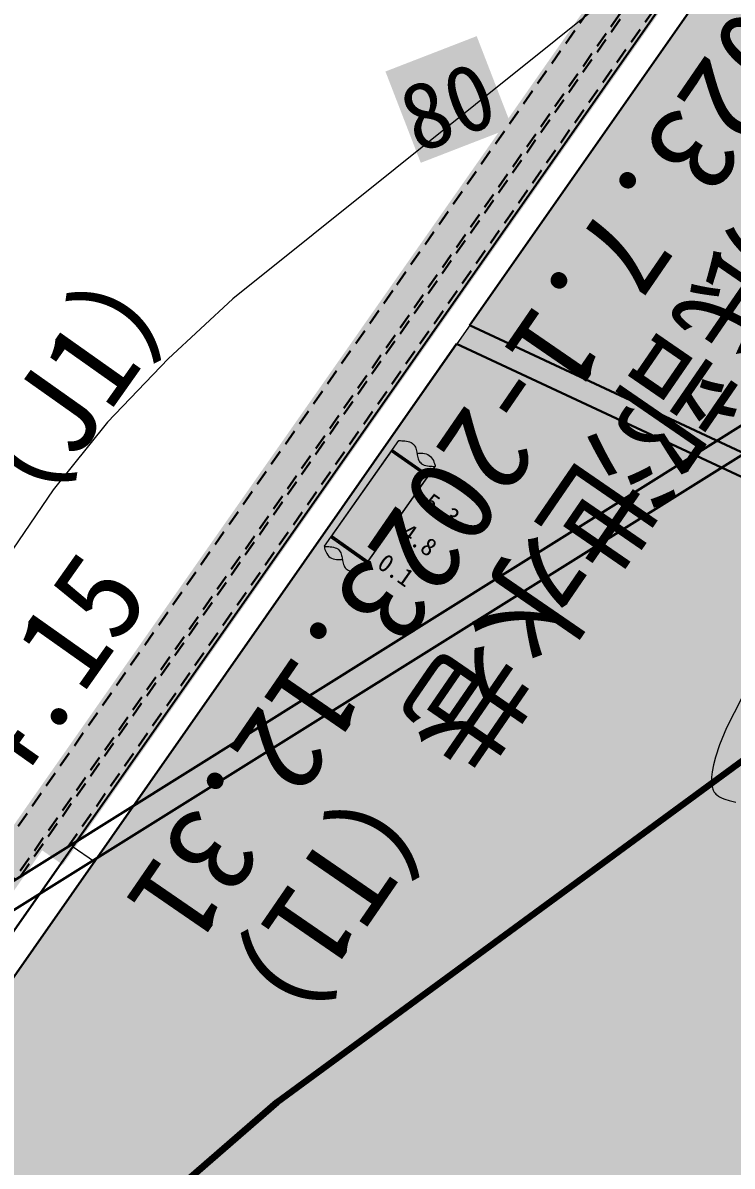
# Model space of a CAD drawing. Header units: inches. Extents: x 36473197 to 36486087, y 3899343 to 3911260.
# Drawn here: x 36479580 to 36479739, y 3904354.8 to 3904610.9 of the extents above; entities that cross this region are included whole.
import ezdxf

# ---------------------------------------------------------------- set-up
doc = ezdxf.new("R2010")
doc.units = ezdxf.units.IN
doc.header["$MEASUREMENT"] = 0
doc.linetypes.add('ACAD_ISO02W100', pattern=[15, 12, -3])
doc.linetypes.add('虚线', pattern=[0.0045, 0.00175, -0.001, 0.00175])
doc.layers.add('0，2022年4季度接续', color=40, linetype='ACAD_ISO02W100')
for name, color, linetype, lineweight in [('2022年生产接续', 7, 'Continuous', 0), ('4煤底板等值线', 7, 'Continuous', 0), ('4煤底板等值线注记', 7, 'Continuous', 0), ('向北背斜轴', 7, 'Continuous', 0), ('四盘区泄水巷设计', 7, 'Continuous', 0), ('小柱状', 7, 'Continuous', 0), ('巷道', 7, 'Continuous', 0), ('巷道注记', 7, 'Continuous', 0), ('西区开拓设计', 7, 'Continuous', 0), ('采掘图', 7, 'Continuous', 0), ('采空区', 7, 'Continuous', 0)]:
    doc.layers.add(name, color=color, linetype=linetype, lineweight=lineweight)
doc.styles.add('宋体', font='SIMSUN.TTC')
doc.styles.add('黑体', font='simhei.ttf')

msp = doc.modelspace()

# ---------------------------------------------------------------- hatches: boundary and pattern name
at = {"layer": '4煤底板等值线注记', "true_color": 0xffffff}
msp.add_hatch(color=7, dxfattribs=at).paths.add_polyline_path([(36479669.19, 3904579.56), (36479661.27, 3904600.02), (36479681.73, 3904607.94), (36479689.65, 3904587.48)], flags=17)
at = {"layer": '小柱状'}
msp.add_hatch(color=7, dxfattribs=at).paths.add_polyline_path([(36479649.26, 3904496.05), (36479657.43, 3904490.29), (36479670.8, 3904509.25), (36479662.63, 3904515.01)], flags=17)
at = {"layer": '小柱状', "lineweight": 0}
h = msp.add_hatch(dxfattribs=at)
h.set_pattern_fill('细粒砂岩_1', color=256, scale=100, angle=-35, style=0, pattern_type=2)
h.set_pattern_definition([(145, (36479662.84215, 3904509.15306), (-0.344146, -0.49149), [0.007222, -0.592778]), (145, (36479662.8463, 3904509.15136), (-0.344146, -0.49149), [0.016, -0.584]), (145, (36479662.84894, 3904509.15074), (-0.344146, -0.49149), [0.021, -0.579]), (145, (36479662.85136, 3904509.15027), (-0.344146, -0.49149), [0.02552, -0.57448]), (145, (36479662.853, 3904509.15034), (-0.344146, -0.49149), [0.02812, -0.57188]), (145, (36479662.85464, 3904509.1504), (-0.344146, -0.49149), [0.03072, -0.56928]), (145, (36479662.8563, 3904509.1505), (-0.344146, -0.49149), [0.03332, -0.56668]), (145, (36479662.8578, 3904509.1506), (-0.344146, -0.49149), [0.035708, -0.564292]), (145, (36479662.85903, 3904509.151), (-0.344146, -0.49149), [0.037246, -0.562754]), (145, (36479662.86024, 3904509.1514), (-0.344146, -0.49149), [0.038785, -0.561215]), (145, (36479662.86144, 3904509.15176), (-0.344146, -0.49149), [0.040323, -0.559677]), (145, (36479662.86264, 3904509.15213), (-0.344146, -0.49149), [0.04186, -0.55814]), (145, (36479662.86385, 3904509.1525), (-0.344146, -0.49149), [9e-17, -0.6]), (145, (36479662.86385, 3904509.1525), (-0.344146, -0.49149), [0.0434, -0.5566]), (145, (36479662.86475, 3904509.1531), (-0.344146, -0.49149), [0.0442, -0.5558]), (145, (36479662.86565, 3904509.1537), (-0.344146, -0.49149), [0.045, -0.555]), (145, (36479662.86655, 3904509.1543), (-0.344146, -0.49149), [0.0458, -0.5542]), (145, (36479662.86745, 3904509.15487), (-0.344146, -0.49149), [0.0466, -0.5534]), (145, (36479662.86835, 3904509.15546), (-0.344146, -0.49149), [0.0474, -0.5526]), (145, (36479662.86925, 3904509.15605), (-0.344146, -0.49149), [4e-17, -0.6]), (145, (36479662.86925, 3904509.15605), (-0.344146, -0.49149), [0.0482, -0.5518]), (145, (36479662.86994, 3904509.1568), (-0.344146, -0.49149), [0.048477, -0.551523]), (145, (36479662.8706, 3904509.1575), (-0.344146, -0.49149), [0.048754, -0.551246]), (145, (36479662.8713, 3904509.15827), (-0.344146, -0.49149), [0.04903, -0.55097]), (145, (36479662.872, 3904509.159), (-0.344146, -0.49149), [0.049308, -0.550692]), (145, (36479662.8727, 3904509.15975), (-0.344146, -0.49149), [0.049585, -0.550415]), (145, (36479662.8734, 3904509.1605), (-0.344146, -0.49149), [0.04986, -0.55014]), (145, (36479662.87395, 3904509.1613), (-0.344146, -0.49149), [0.04986, -0.55014]), (145, (36479662.8744, 3904509.1622), (-0.344146, -0.49149), [0.049585, -0.550415]), (145, (36479662.8749, 3904509.1631), (-0.344146, -0.49149), [0.049308, -0.550692]), (145, (36479662.87533, 3904509.164), (-0.344146, -0.49149), [0.04903, -0.55097]), (145, (36479662.8758, 3904509.1649), (-0.344146, -0.49149), [0.048754, -0.551246]), (145, (36479662.87625, 3904509.1658), (-0.344146, -0.49149), [0.048477, -0.551523]), (145, (36479662.8767, 3904509.1667), (-0.344146, -0.49149), [0.0482, -0.5518]), (145, (36479662.8372, 3904509.19434), (-0.344146, -0.49149), [4e-17, -0.6]), (145, (36479662.87696, 3904509.16775), (-0.344146, -0.49149), [0.0474, -0.5526]), (145, (36479662.8772, 3904509.1688), (-0.344146, -0.49149), [0.0466, -0.5534]), (145, (36479662.87745, 3904509.16984), (-0.344146, -0.49149), [0.0458, -0.5542]), (145, (36479662.8777, 3904509.1709), (-0.344146, -0.49149), [0.045, -0.555]), (145, (36479662.87794, 3904509.17194), (-0.344146, -0.49149), [0.0442, -0.5558]), (145, (36479662.8782, 3904509.173), (-0.344146, -0.49149), [0.0434, -0.5566]), (145, (36479662.84263, 3904509.1979), (-0.344146, -0.49149), [0, -0.6]), (145, (36479662.8781, 3904509.17425), (-0.344146, -0.49149), [0.04186, -0.55814]), (145, (36479662.8781, 3904509.1755), (-0.344146, -0.49149), [0.040323, -0.559677]), (145, (36479662.878, 3904509.1768), (-0.344146, -0.49149), [0.038785, -0.561215]), (145, (36479662.87796, 3904509.17803), (-0.344146, -0.49149), [0.037246, -0.562754]), (145, (36479662.8779, 3904509.1793), (-0.344146, -0.49149), [0.035708, -0.564292]), (145, (36479662.8775, 3904509.1808), (-0.344146, -0.49149), [0.03332, -0.56668]), (145, (36479662.877, 3904509.18236), (-0.344146, -0.49149), [0.03072, -0.56928]), (145, (36479662.8765, 3904509.1839), (-0.344146, -0.49149), [0.02812, -0.57188]), (145, (36479662.876, 3904509.1855), (-0.344146, -0.49149), [0.02552, -0.57448]), (145, (36479662.87475, 3904509.1876), (-0.344146, -0.49149), [0.021, -0.579]), (145, (36479662.8733, 3904509.18986), (-0.344146, -0.49149), [0.016, -0.584]), (145, (36479662.8713, 3904509.1922), (-0.344146, -0.49149), [0.01011, -0.58989]), (145, (36479662.7812, 3904509.1929), (-0.344146, -0.49149), [0.007222, -0.592778]), (145, (36479662.78536, 3904509.19123), (-0.344146, -0.49149), [0.016, -0.584]), (145, (36479662.788, 3904509.1906), (-0.344146, -0.49149), [0.021, -0.579]), (145, (36479662.7904, 3904509.19014), (-0.344146, -0.49149), [0.02552, -0.57448]), (145, (36479662.79205, 3904509.1902), (-0.344146, -0.49149), [0.02812, -0.57188]), (145, (36479662.7937, 3904509.1903), (-0.344146, -0.49149), [0.03072, -0.56928]), (145, (36479662.7953, 3904509.19036), (-0.344146, -0.49149), [0.03332, -0.56668]), (145, (36479662.7969, 3904509.1905), (-0.344146, -0.49149), [0.035708, -0.564292]), (145, (36479662.7981, 3904509.1909), (-0.344146, -0.49149), [0.037246, -0.562754]), (145, (36479662.7993, 3904509.19125), (-0.344146, -0.49149), [0.038785, -0.561215]), (145, (36479662.8005, 3904509.1916), (-0.344146, -0.49149), [0.040323, -0.559677]), (145, (36479662.8017, 3904509.192), (-0.344146, -0.49149), [0.04186, -0.55814]), (145, (36479662.8029, 3904509.1924), (-0.344146, -0.49149), [2e-17, -0.6]), (145, (36479662.8029, 3904509.1924), (-0.344146, -0.49149), [0.0434, -0.5566]), (145, (36479662.8038, 3904509.193), (-0.344146, -0.49149), [0.0442, -0.5558]), (145, (36479662.8047, 3904509.19356), (-0.344146, -0.49149), [0.045, -0.555]), (145, (36479662.8056, 3904509.19415), (-0.344146, -0.49149), [0.0458, -0.5542]), (145, (36479662.8065, 3904509.19474), (-0.344146, -0.49149), [0.0466, -0.5534]), (145, (36479662.8074, 3904509.19533), (-0.344146, -0.49149), [0.0474, -0.5526]), (145, (36479662.8083, 3904509.1959), (-0.344146, -0.49149), [2e-17, -0.6]), (145, (36479662.8083, 3904509.1959), (-0.344146, -0.49149), [0.0482, -0.5518]), (145, (36479662.809, 3904509.19666), (-0.344146, -0.49149), [0.048477, -0.551523]), (145, (36479662.8097, 3904509.1974), (-0.344146, -0.49149), [0.048754, -0.551246]), (145, (36479662.81036, 3904509.19814), (-0.344146, -0.49149), [0.04903, -0.55097]), (145, (36479662.81105, 3904509.1989), (-0.344146, -0.49149), [0.049308, -0.550692]), (145, (36479662.81174, 3904509.1996), (-0.344146, -0.49149), [0.049585, -0.550415]), (145, (36479662.8124, 3904509.20036), (-0.344146, -0.49149), [0.04986, -0.55014]), (145, (36479662.813, 3904509.2012), (-0.344146, -0.49149), [0.04986, -0.55014]), (145, (36479662.81346, 3904509.2021), (-0.344146, -0.49149), [0.049585, -0.550415]), (145, (36479662.8139, 3904509.203), (-0.344146, -0.49149), [0.049308, -0.550692]), (145, (36479662.8144, 3904509.2039), (-0.344146, -0.49149), [0.04903, -0.55097]), (145, (36479662.81484, 3904509.2048), (-0.344146, -0.49149), [0.048754, -0.551246]), (145, (36479662.8153, 3904509.2057), (-0.344146, -0.49149), [0.048477, -0.551523]), (145, (36479662.81576, 3904509.2066), (-0.344146, -0.49149), [0.0482, -0.5518]), (145, (36479662.7763, 3904509.2342), (-0.344146, -0.49149), [0, -0.6]), (145, (36479662.816, 3904509.2076), (-0.344146, -0.49149), [0.0474, -0.5526]), (145, (36479662.81625, 3904509.20867), (-0.344146, -0.49149), [0.0466, -0.5534]), (145, (36479662.8165, 3904509.2097), (-0.344146, -0.49149), [0.0458, -0.5542]), (145, (36479662.81674, 3904509.21076), (-0.344146, -0.49149), [0.045, -0.555]), (145, (36479662.817, 3904509.2118), (-0.344146, -0.49149), [0.0442, -0.5558]), (145, (36479662.81723, 3904509.21286), (-0.344146, -0.49149), [0.0434, -0.5566]), (145, (36479662.7817, 3904509.23776), (-0.344146, -0.49149), [4e-17, -0.6]), (145, (36479662.8172, 3904509.2141), (-0.344146, -0.49149), [0.04186, -0.55814]), (145, (36479662.8171, 3904509.2154), (-0.344146, -0.49149), [0.040323, -0.559677]), (145, (36479662.81706, 3904509.21664), (-0.344146, -0.49149), [0.038785, -0.561215]), (145, (36479662.817, 3904509.2179), (-0.344146, -0.49149), [0.037246, -0.562754]), (145, (36479662.81695, 3904509.21916), (-0.344146, -0.49149), [0.035708, -0.564292]), (145, (36479662.81655, 3904509.22067), (-0.344146, -0.49149), [0.03332, -0.56668]), (145, (36479662.81605, 3904509.22223), (-0.344146, -0.49149), [0.03072, -0.56928]), (145, (36479662.81556, 3904509.2238), (-0.344146, -0.49149), [0.02812, -0.57188]), (145, (36479662.8151, 3904509.22536), (-0.344146, -0.49149), [0.02552, -0.57448]), (145, (36479662.8138, 3904509.2275), (-0.344146, -0.49149), [0.021, -0.579]), (145, (36479662.8123, 3904509.22973), (-0.344146, -0.49149), [0.016, -0.584]), (145, (36479662.81037, 3904509.2321), (-0.344146, -0.49149), [0.01011, -0.58989]), (145, (36479662.71936, 3904509.23904), (-0.344146, -0.49149), [0.007222, -0.592778]), (145, (36479662.7235, 3904509.23734), (-0.344146, -0.49149), [0.016, -0.584]), (145, (36479662.72615, 3904509.2367), (-0.344146, -0.49149), [0.021, -0.579]), (145, (36479662.7286, 3904509.23625), (-0.344146, -0.49149), [0.02552, -0.57448]), (145, (36479662.7302, 3904509.2363), (-0.344146, -0.49149), [0.02812, -0.57188]), (145, (36479662.73185, 3904509.2364), (-0.344146, -0.49149), [0.03072, -0.56928]), (145, (36479662.7335, 3904509.23647), (-0.344146, -0.49149), [0.03332, -0.56668]), (145, (36479662.73504, 3904509.2366), (-0.344146, -0.49149), [0.035708, -0.564292]), (145, (36479662.73624, 3904509.237), (-0.344146, -0.49149), [0.037246, -0.562754]), (145, (36479662.73744, 3904509.23736), (-0.344146, -0.49149), [0.038785, -0.561215]), (145, (36479662.73865, 3904509.23773), (-0.344146, -0.49149), [0.040323, -0.559677]), (145, (36479662.73985, 3904509.2381), (-0.344146, -0.49149), [0.04186, -0.55814]), (145, (36479662.74106, 3904509.2385), (-0.344146, -0.49149), [0, -0.6]), (145, (36479662.74106, 3904509.2385), (-0.344146, -0.49149), [0.0434, -0.5566]), (145, (36479662.74196, 3904509.2391), (-0.344146, -0.49149), [0.0442, -0.5558]), (145, (36479662.74286, 3904509.23967), (-0.344146, -0.49149), [0.045, -0.555]), (145, (36479662.74376, 3904509.24026), (-0.344146, -0.49149), [0.0458, -0.5542]), (145, (36479662.74466, 3904509.24085), (-0.344146, -0.49149), [0.0466, -0.5534]), (145, (36479662.74556, 3904509.24144), (-0.344146, -0.49149), [0.0474, -0.5526]), (145, (36479662.74646, 3904509.242), (-0.344146, -0.49149), [3e-17, -0.6]), (145, (36479662.74646, 3904509.242), (-0.344146, -0.49149), [0.0482, -0.5518]), (145, (36479662.74715, 3904509.24277), (-0.344146, -0.49149), [0.048477, -0.551523]), (145, (36479662.74784, 3904509.2435), (-0.344146, -0.49149), [0.048754, -0.551246]), (145, (36479662.7485, 3904509.24425), (-0.344146, -0.49149), [0.04903, -0.55097]), (145, (36479662.7492, 3904509.245), (-0.344146, -0.49149), [0.049308, -0.550692]), (145, (36479662.7499, 3904509.2457), (-0.344146, -0.49149), [0.049585, -0.550415]), (145, (36479662.7506, 3904509.24647), (-0.344146, -0.49149), [0.04986, -0.55014]), (145, (36479662.75116, 3904509.2473), (-0.344146, -0.49149), [0.04986, -0.55014]), (145, (36479662.7516, 3904509.2482), (-0.344146, -0.49149), [0.049585, -0.550415]), (145, (36479662.7521, 3904509.2491), (-0.344146, -0.49149), [0.049308, -0.550692]), (145, (36479662.75254, 3904509.25), (-0.344146, -0.49149), [0.04903, -0.55097]), (145, (36479662.753, 3904509.2509), (-0.344146, -0.49149), [0.048754, -0.551246]), (145, (36479662.75346, 3904509.2518), (-0.344146, -0.49149), [0.048477, -0.551523]), (145, (36479662.7539, 3904509.2527), (-0.344146, -0.49149), [0.0482, -0.5518]), (145, (36479662.71444, 3904509.2803), (-0.344146, -0.49149), [3e-17, -0.6]), (145, (36479662.75417, 3904509.2537), (-0.344146, -0.49149), [0.0474, -0.5526]), (145, (36479662.7544, 3904509.2548), (-0.344146, -0.49149), [0.0466, -0.5534]), (145, (36479662.75466, 3904509.2558), (-0.344146, -0.49149), [0.0458, -0.5542]), (145, (36479662.7549, 3904509.2569), (-0.344146, -0.49149), [0.045, -0.555]), (145, (36479662.75515, 3904509.2579), (-0.344146, -0.49149), [0.0442, -0.5558]), (145, (36479662.7554, 3904509.25897), (-0.344146, -0.49149), [0.0434, -0.5566]), (145, (36479662.71984, 3904509.28386), (-0.344146, -0.49149), [3e-17, -0.6]), (145, (36479662.75534, 3904509.2602), (-0.344146, -0.49149), [0.04186, -0.55814]), (145, (36479662.7553, 3904509.2615), (-0.344146, -0.49149), [0.040323, -0.559677]), (145, (36479662.7552, 3904509.26275), (-0.344146, -0.49149), [0.038785, -0.561215]), (145, (36479662.75517, 3904509.264), (-0.344146, -0.49149), [0.037246, -0.562754]), (145, (36479662.7551, 3904509.2653), (-0.344146, -0.49149), [0.035708, -0.564292]), (145, (36479662.7547, 3904509.2668), (-0.344146, -0.49149), [0.03332, -0.56668]), (145, (36479662.7542, 3904509.26834), (-0.344146, -0.49149), [0.03072, -0.56928]), (145, (36479662.7537, 3904509.2699), (-0.344146, -0.49149), [0.02812, -0.57188]), (145, (36479662.75323, 3904509.27147), (-0.344146, -0.49149), [0.02552, -0.57448]), (145, (36479662.75196, 3904509.2736), (-0.344146, -0.49149), [0.021, -0.579]), (145, (36479662.7505, 3904509.27584), (-0.344146, -0.49149), [0.016, -0.584]), (145, (36479662.7485, 3904509.2782), (-0.344146, -0.49149), [0.01011, -0.58989]), (145, (36479662.4243, 3904509.0794), (-0.344146, -0.49149), [0.007222, -0.592778]), (145, (36479662.4285, 3904509.0777), (-0.344146, -0.49149), [0.016, -0.584]), (145, (36479662.4311, 3904509.0771), (-0.344146, -0.49149), [0.021, -0.579]), (145, (36479662.43354, 3904509.0766), (-0.344146, -0.49149), [0.02552, -0.57448]), (145, (36479662.4352, 3904509.07667), (-0.344146, -0.49149), [0.02812, -0.57188]), (145, (36479662.4368, 3904509.07674), (-0.344146, -0.49149), [0.03072, -0.56928]), (145, (36479662.43846, 3904509.0768), (-0.344146, -0.49149), [0.03332, -0.56668]), (145, (36479662.44, 3904509.07695), (-0.344146, -0.49149), [0.035708, -0.564292]), (145, (36479662.4412, 3904509.0773), (-0.344146, -0.49149), [0.037246, -0.562754]), (145, (36479662.4424, 3904509.0777), (-0.344146, -0.49149), [0.038785, -0.561215]), (145, (36479662.4436, 3904509.0781), (-0.344146, -0.49149), [0.040323, -0.559677]), (145, (36479662.4448, 3904509.07846), (-0.344146, -0.49149), [0.04186, -0.55814]), (145, (36479662.446, 3904509.07884), (-0.344146, -0.49149), [1e-17, -0.6]), (145, (36479662.446, 3904509.07884), (-0.344146, -0.49149), [0.0434, -0.5566]), (145, (36479662.4469, 3904509.0794), (-0.344146, -0.49149), [0.0442, -0.5558]), (145, (36479662.44783, 3904509.08), (-0.344146, -0.49149), [0.045, -0.555]), (145, (36479662.44873, 3904509.0806), (-0.344146, -0.49149), [0.0458, -0.5542]), (145, (36479662.44963, 3904509.0812), (-0.344146, -0.49149), [0.0466, -0.5534]), (145, (36479662.45053, 3904509.0818), (-0.344146, -0.49149), [0.0474, -0.5526]), (145, (36479662.45144, 3904509.0824), (-0.344146, -0.49149), [0, -0.6]), (145, (36479662.45144, 3904509.0824), (-0.344146, -0.49149), [0.0482, -0.5518]), (145, (36479662.4521, 3904509.0831), (-0.344146, -0.49149), [0.048477, -0.551523]), (145, (36479662.4528, 3904509.08386), (-0.344146, -0.49149), [0.048754, -0.551246]), (145, (36479662.4535, 3904509.0846), (-0.344146, -0.49149), [0.04903, -0.55097]), (145, (36479662.4542, 3904509.08534), (-0.344146, -0.49149), [0.049308, -0.550692]), (145, (36479662.4549, 3904509.0861), (-0.344146, -0.49149), [0.049585, -0.550415]), (145, (36479662.45556, 3904509.0868), (-0.344146, -0.49149), [0.04986, -0.55014]), (145, (36479662.45613, 3904509.08763), (-0.344146, -0.49149), [0.04986, -0.55014]), (145, (36479662.4566, 3904509.08853), (-0.344146, -0.49149), [0.049585, -0.550415]), (145, (36479662.45705, 3904509.08943), (-0.344146, -0.49149), [0.049308, -0.550692]), (145, (36479662.4575, 3904509.0903), (-0.344146, -0.49149), [0.04903, -0.55097]), (145, (36479662.458, 3904509.0912), (-0.344146, -0.49149), [0.048754, -0.551246]), (145, (36479662.45843, 3904509.0921), (-0.344146, -0.49149), [0.048477, -0.551523]), (145, (36479662.4589, 3904509.093), (-0.344146, -0.49149), [0.0482, -0.5518]), (145, (36479662.4194, 3904509.1207), (-0.344146, -0.49149), [2e-17, -0.6]), (145, (36479662.45914, 3904509.0941), (-0.344146, -0.49149), [0.0474, -0.5526]), (145, (36479662.4594, 3904509.0951), (-0.344146, -0.49149), [0.0466, -0.5534]), (145, (36479662.4596, 3904509.0962), (-0.344146, -0.49149), [0.0458, -0.5542]), (145, (36479662.4599, 3904509.0972), (-0.344146, -0.49149), [0.045, -0.555]), (145, (36479662.4601, 3904509.09827), (-0.344146, -0.49149), [0.0442, -0.5558]), (145, (36479662.46037, 3904509.0993), (-0.344146, -0.49149), [0.0434, -0.5566]), (145, (36479662.4248, 3904509.1242), (-0.344146, -0.49149), [4e-17, -0.6]), (145, (36479662.4603, 3904509.1006), (-0.344146, -0.49149), [0.04186, -0.55814]), (145, (36479662.46025, 3904509.10184), (-0.344146, -0.49149), [0.040323, -0.559677]), (145, (36479662.4602, 3904509.1031), (-0.344146, -0.49149), [0.038785, -0.561215]), (145, (36479662.46014, 3904509.10436), (-0.344146, -0.49149), [0.037246, -0.562754]), (145, (36479662.4601, 3904509.1056), (-0.344146, -0.49149), [0.035708, -0.564292]), (145, (36479662.4597, 3904509.1071), (-0.344146, -0.49149), [0.03332, -0.56668]), (145, (36479662.4592, 3904509.1087), (-0.344146, -0.49149), [0.03072, -0.56928]), (145, (36479662.4587, 3904509.11025), (-0.344146, -0.49149), [0.02812, -0.57188]), (145, (36479662.4582, 3904509.1118), (-0.344146, -0.49149), [0.02552, -0.57448]), (145, (36479662.4569, 3904509.11393), (-0.344146, -0.49149), [0.021, -0.579]), (145, (36479662.45545, 3904509.1162), (-0.344146, -0.49149), [0.016, -0.584]), (145, (36479662.4535, 3904509.1185), (-0.344146, -0.49149), [0.01011, -0.58989]), (145, (36479662.3634, 3904509.11926), (-0.344146, -0.49149), [0.007222, -0.592778]), (145, (36479662.36754, 3904509.11756), (-0.344146, -0.49149), [0.016, -0.584]), (145, (36479662.37016, 3904509.11694), (-0.344146, -0.49149), [0.021, -0.579]), (145, (36479662.3726, 3904509.11647), (-0.344146, -0.49149), [0.02552, -0.57448]), (145, (36479662.3742, 3904509.11654), (-0.344146, -0.49149), [0.02812, -0.57188]), (145, (36479662.37587, 3904509.1166), (-0.344146, -0.49149), [0.03072, -0.56928]), (145, (36479662.3775, 3904509.1167), (-0.344146, -0.49149), [0.03332, -0.56668]), (145, (36479662.37906, 3904509.1168), (-0.344146, -0.49149), [0.035708, -0.564292]), (145, (36479662.38026, 3904509.1172), (-0.344146, -0.49149), [0.037246, -0.562754]), (145, (36479662.38146, 3904509.1176), (-0.344146, -0.49149), [0.038785, -0.561215]), (145, (36479662.38267, 3904509.11795), (-0.344146, -0.49149), [0.040323, -0.559677]), (145, (36479662.3839, 3904509.11833), (-0.344146, -0.49149), [0.04186, -0.55814]), (145, (36479662.3851, 3904509.1187), (-0.344146, -0.49149), [0, -0.6]), (145, (36479662.3851, 3904509.1187), (-0.344146, -0.49149), [0.0434, -0.5566]), (145, (36479662.386, 3904509.1193), (-0.344146, -0.49149), [0.0442, -0.5558]), (145, (36479662.3869, 3904509.1199), (-0.344146, -0.49149), [0.045, -0.555]), (145, (36479662.3878, 3904509.1205), (-0.344146, -0.49149), [0.0458, -0.5542]), (145, (36479662.3887, 3904509.12107), (-0.344146, -0.49149), [0.0466, -0.5534]), (145, (36479662.3896, 3904509.12166), (-0.344146, -0.49149), [0.0474, -0.5526]), (145, (36479662.3905, 3904509.12225), (-0.344146, -0.49149), [2e-17, -0.6]), (145, (36479662.3905, 3904509.12225), (-0.344146, -0.49149), [0.0482, -0.5518]), (145, (36479662.39117, 3904509.123), (-0.344146, -0.49149), [0.048477, -0.551523]), (145, (36479662.39186, 3904509.1237), (-0.344146, -0.49149), [0.048754, -0.551246]), (145, (36479662.39254, 3904509.12447), (-0.344146, -0.49149), [0.04903, -0.55097]), (145, (36479662.39323, 3904509.1252), (-0.344146, -0.49149), [0.049308, -0.550692]), (145, (36479662.3939, 3904509.12595), (-0.344146, -0.49149), [0.049585, -0.550415]), (145, (36479662.3946, 3904509.1267), (-0.344146, -0.49149), [0.04986, -0.55014]), (145, (36479662.3952, 3904509.1275), (-0.344146, -0.49149), [0.04986, -0.55014]), (145, (36479662.39564, 3904509.1284), (-0.344146, -0.49149), [0.049585, -0.550415]), (145, (36479662.3961, 3904509.1293), (-0.344146, -0.49149), [0.049308, -0.550692]), (145, (36479662.39656, 3904509.1302), (-0.344146, -0.49149), [0.04903, -0.55097]), (145, (36479662.397, 3904509.1311), (-0.344146, -0.49149), [0.048754, -0.551246]), (145, (36479662.3975, 3904509.132), (-0.344146, -0.49149), [0.048477, -0.551523]), (145, (36479662.39794, 3904509.1329), (-0.344146, -0.49149), [0.0482, -0.5518]), (145, (36479662.35846, 3904509.16054), (-0.344146, -0.49149), [2e-17, -0.6]), (145, (36479662.3982, 3904509.13395), (-0.344146, -0.49149), [0.0474, -0.5526]), (145, (36479662.39843, 3904509.135), (-0.344146, -0.49149), [0.0466, -0.5534]), (145, (36479662.3987, 3904509.13604), (-0.344146, -0.49149), [0.0458, -0.5542]), (145, (36479662.3989, 3904509.1371), (-0.344146, -0.49149), [0.045, -0.555]), (145, (36479662.39917, 3904509.13814), (-0.344146, -0.49149), [0.0442, -0.5558]), (145, (36479662.3994, 3904509.1392), (-0.344146, -0.49149), [0.0434, -0.5566]), (145, (36479662.36386, 3904509.1641), (-0.344146, -0.49149), [2e-17, -0.6]), (145, (36479662.39936, 3904509.14045), (-0.344146, -0.49149), [0.04186, -0.55814]), (145, (36479662.3993, 3904509.1417), (-0.344146, -0.49149), [0.040323, -0.559677]), (145, (36479662.39924, 3904509.143), (-0.344146, -0.49149), [0.038785, -0.561215]), (145, (36479662.3992, 3904509.14423), (-0.344146, -0.49149), [0.037246, -0.562754]), (145, (36479662.39913, 3904509.1455), (-0.344146, -0.49149), [0.035708, -0.564292]), (145, (36479662.3987, 3904509.147), (-0.344146, -0.49149), [0.03332, -0.56668]), (145, (36479662.39824, 3904509.14856), (-0.344146, -0.49149), [0.03072, -0.56928]), (145, (36479662.39774, 3904509.1501), (-0.344146, -0.49149), [0.02812, -0.57188]), (145, (36479662.39725, 3904509.1517), (-0.344146, -0.49149), [0.02552, -0.57448]), (145, (36479662.396, 3904509.1538), (-0.344146, -0.49149), [0.021, -0.579]), (145, (36479662.3945, 3904509.15606), (-0.344146, -0.49149), [0.016, -0.584]), (145, (36479662.39255, 3904509.1584), (-0.344146, -0.49149), [0.01011, -0.58989]), (145, (36479662.30154, 3904509.16536), (-0.344146, -0.49149), [0.007222, -0.592778]), (145, (36479662.3057, 3904509.16366), (-0.344146, -0.49149), [0.016, -0.584]), (145, (36479662.3083, 3904509.16305), (-0.344146, -0.49149), [0.021, -0.579]), (145, (36479662.31075, 3904509.1626), (-0.344146, -0.49149), [0.02552, -0.57448]), (145, (36479662.3124, 3904509.16265), (-0.344146, -0.49149), [0.02812, -0.57188]), (145, (36479662.314, 3904509.1627), (-0.344146, -0.49149), [0.03072, -0.56928]), (145, (36479662.31567, 3904509.1628), (-0.344146, -0.49149), [0.03332, -0.56668]), (145, (36479662.3172, 3904509.1629), (-0.344146, -0.49149), [0.035708, -0.564292]), (145, (36479662.3184, 3904509.1633), (-0.344146, -0.49149), [0.037246, -0.562754]), (145, (36479662.3196, 3904509.1637), (-0.344146, -0.49149), [0.038785, -0.561215]), (145, (36479662.3208, 3904509.16406), (-0.344146, -0.49149), [0.040323, -0.559677]), (145, (36479662.32203, 3904509.16444), (-0.344146, -0.49149), [0.04186, -0.55814]), (145, (36479662.32324, 3904509.1648), (-0.344146, -0.49149), [2e-17, -0.6]), (145, (36479662.32324, 3904509.1648), (-0.344146, -0.49149), [0.0434, -0.5566]), (145, (36479662.32414, 3904509.1654), (-0.344146, -0.49149), [0.0442, -0.5558]), (145, (36479662.32504, 3904509.166), (-0.344146, -0.49149), [0.045, -0.555]), (145, (36479662.32594, 3904509.1666), (-0.344146, -0.49149), [0.0458, -0.5542]), (145, (36479662.32684, 3904509.1672), (-0.344146, -0.49149), [0.0466, -0.5534]), (145, (36479662.32774, 3904509.16777), (-0.344146, -0.49149), [0.0474, -0.5526]), (145, (36479662.32864, 3904509.16836), (-0.344146, -0.49149), [0, -0.6]), (145, (36479662.32864, 3904509.16836), (-0.344146, -0.49149), [0.0482, -0.5518]), (145, (36479662.32933, 3904509.1691), (-0.344146, -0.49149), [0.048477, -0.551523]), (145, (36479662.33, 3904509.16984), (-0.344146, -0.49149), [0.048754, -0.551246]), (145, (36479662.3307, 3904509.1706), (-0.344146, -0.49149), [0.04903, -0.55097]), (145, (36479662.3314, 3904509.1713), (-0.344146, -0.49149), [0.049308, -0.550692]), (145, (36479662.3321, 3904509.17205), (-0.344146, -0.49149), [0.049585, -0.550415]), (145, (36479662.33277, 3904509.1728), (-0.344146, -0.49149), [0.04986, -0.55014]), (145, (36479662.33334, 3904509.1736), (-0.344146, -0.49149), [0.04986, -0.55014]), (145, (36479662.3338, 3904509.1745), (-0.344146, -0.49149), [0.049585, -0.550415]), (145, (36479662.33426, 3904509.1754), (-0.344146, -0.49149), [0.049308, -0.550692]), (145, (36479662.3347, 3904509.1763), (-0.344146, -0.49149), [0.04903, -0.55097]), (145, (36479662.3352, 3904509.1772), (-0.344146, -0.49149), [0.048754, -0.551246]), (145, (36479662.33564, 3904509.1781), (-0.344146, -0.49149), [0.048477, -0.551523]), (145, (36479662.3361, 3904509.179), (-0.344146, -0.49149), [0.0482, -0.5518]), (145, (36479662.2966, 3904509.20665), (-0.344146, -0.49149), [0, -0.6]), (145, (36479662.33635, 3904509.18005), (-0.344146, -0.49149), [0.0474, -0.5526]), (145, (36479662.3366, 3904509.1811), (-0.344146, -0.49149), [0.0466, -0.5534]), (145, (36479662.33684, 3904509.18215), (-0.344146, -0.49149), [0.0458, -0.5542]), (145, (36479662.3371, 3904509.1832), (-0.344146, -0.49149), [0.045, -0.555]), (145, (36479662.33733, 3904509.18425), (-0.344146, -0.49149), [0.0442, -0.5558]), (145, (36479662.3376, 3904509.1853), (-0.344146, -0.49149), [0.0434, -0.5566]), (145, (36479662.302, 3904509.2102), (-0.344146, -0.49149), [4e-17, -0.6]), (145, (36479662.3375, 3904509.18656), (-0.344146, -0.49149), [0.04186, -0.55814]), (145, (36479662.33746, 3904509.1878), (-0.344146, -0.49149), [0.040323, -0.559677]), (145, (36479662.3374, 3904509.1891), (-0.344146, -0.49149), [0.038785, -0.561215]), (145, (36479662.33735, 3904509.19034), (-0.344146, -0.49149), [0.037246, -0.562754]), (145, (36479662.3373, 3904509.1916), (-0.344146, -0.49149), [0.035708, -0.564292]), (145, (36479662.3369, 3904509.1931), (-0.344146, -0.49149), [0.03332, -0.56668]), (145, (36479662.3364, 3904509.19467), (-0.344146, -0.49149), [0.03072, -0.56928]), (145, (36479662.3359, 3904509.19623), (-0.344146, -0.49149), [0.02812, -0.57188]), (145, (36479662.3354, 3904509.1978), (-0.344146, -0.49149), [0.02552, -0.57448]), (145, (36479662.33414, 3904509.1999), (-0.344146, -0.49149), [0.021, -0.579]), (145, (36479662.33266, 3904509.20216), (-0.344146, -0.49149), [0.016, -0.584]), (145, (36479662.3307, 3904509.2045), (-0.344146, -0.49149), [0.01011, -0.58989])])
h.paths.add_polyline_path([(36479662.58, 3904514.94), (36479670.76, 3904509.18), (36479670.99, 3904509.51), (36479662.81, 3904515.27)], flags=17)
h = msp.add_hatch(dxfattribs=at)
h.set_pattern_fill('泥岩_1_1', color=256, scale=133.333333, angle=-35, style=0, pattern_type=2)
h.set_pattern_definition([(145, (36479648.8129, 3904489.76616), (-0.45886, -0.65532), [0.266667, -0.533333]), (325, (36479649.15155, 3904490.0173), (0.45886, 0.65532), [0.266667, -0.533333]), (325, (36479648.65456, 3904490.1212), (0.45886, 0.65532), []), (325, (36479648.4251, 3904489.7935), (0.45886, 0.65532), [])])
h.paths.add_polyline_path([(36479648.98, 3904495.65), (36479657.15, 3904489.89), (36479657.38, 3904490.22), (36479649.21, 3904495.98)], flags=17)
at = {"layer": '采空区'}
h = msp.add_hatch(dxfattribs=at)
h.set_pattern_fill('GRAVEL', color=160, scale=105.7901, angle=315, style=0)
h.set_pattern_definition([(148.01184, (36473314.5915, 3905701.285), (-1084.597172, 668.148929), [14.2326, -1409.0277]), (104.96874, (36473302.52, 3905708.825), (324.6044794, -1231.8303788), [24.4235, -2417.9306]), (52.50944, (36473296.2116, 3905732.4196), (-962.331355, -1243.885012), [17.2214, -1704.9166]), (187.27274, (36473263.002, 3905768.459), (2102.0328397, 263.1874473), [22.2411, -2201.8684]), (212.83274, (36473240.94, 3905765.6434), (1158.3555047, 741.3392058), [21.8092, -2159.1096]), (277.27274, (36473222.6146, 3905753.8187), (-263.1874473, 2102.0328397), [22.2411, -2201.8684]), (317.69324, (36473225.43, 3905731.7565), (-1280.6219798, 1170.6976592), [29.4127, -2911.8565]), (352.25434, (36473247.1824, 3905711.959), (2420.6101977, -325.17645), [27.7686, -2749.0955]), (41.42864, (36473274.6976, 3905708.2163), (1207.4330738, 1072.257174), [22.3164, -2209.3282]), (95.23544, (36473291.43, 3905722.983), (97.871316, -1164.383859), [25.4776, -1248.4039]), (142.39644, (36473289.1053, 3905748.3542), (-1366.4368608, 1048.1458982), [32.9481, -3261.8658]), (58.81314, (36473280.145, 3905665.134), (496.519391, 839.493861), [11.2456, -1113.3185]), (91.46824, (36473285.9684, 3905674.7543), (30.423367, -1391.1188315), [21.3947, -2118.0777]), (144.999, (36473285.42, 3905696.14), (-104.18325, -18.3685), [14.961, -134.6488]), (123.19764, (36473296.636, 3905705.639), (300.209131, -484.179015), [8.0568, -797.6166]), (211.80044, (36473292.225, 3905712.38), (294.181173, 159.28875), [11.3939, -558.3032]), (310.96284, (36473282.542, 3905706.377), (263.472196, -275.81238), [18.5058, -598.3512]), (81.56414, (36473294.673, 3905692.402), (-67.44602, -226.73497), [13.3815, -321.1562]), (296.38854, (36473281.5714, 3905772.807), (496.234059, -986.727011), [18.746, -1855.8593]), (350.34524, (36473289.903, 3905756.0144), (-1219.489588, 214.6787046), [15.7269, -1556.9561]), (213.19764, (36473315.51, 3905696.076), (484.179015, 300.209131), [16.1134, -789.56]), (263.60954, (36473302.0264, 3905687.2534), (128.863733, 1096.937817), [18.746, -1855.8593]), (259.44304, (36473216.978, 3905761.419), (116.523425, 557.653236), [18.0774, -885.7936]), (214.77414, (36473213.666, 3905743.647), (1054.173342, 722.9689766), [15.1468, -1499.5369]), (346.80044, (36473211.51, 3905676.666), (557.653113, -116.524019), [16.1134, -789.56]), (297.35304, (36473227.198, 3905672.986), (-655.522998, 1280.9081026), [17.7337, -1755.6316]), (349.44304, (36473202.51, 3905727.715), (-557.653236, 116.523425), [9.0387, -894.8323]), (21.30894, (36473210.408, 3905682.917), (398.364484, 177.657035), [5.3942, -534.0315]), (85.96284, (36473215.434, 3905684.877), (-49.07747, -330.91819), [21.8092, -414.3745]), (106.00804, (36473216.969, 3905706.632), (287.8682655, -1023.463659), [20.2112, -2000.9058]), (223.68914, (36473273.165, 3905704.723), (189.99785, 140.92037), [15.2573, -366.1743]), (273.15624, (36473262.1325, 3905694.1846), (103.8974268, -1807.8518197), [26.6373, -2637.0894]), (340.94444, (36473263.599, 3905667.588), (-802.756619, 288.153284), [10.8917, -1078.284]), (9.999, (36473273.89, 3905664.03), (85.8147, 122.5517), [6.3474, -99.4427]), (40.25544, (36473219.727, 3905709.267), (-655.80883, -545.311972), [14.6968, -1454.9863]), (328.01184, (36473230.9435, 3905718.764), (1084.597172, -668.148929), [28.4652, -1394.7951]), (279.999, (36473255.09, 3905703.68), (122.5517, -85.8147), [27.5054, -78.2847]), (245.30384, (36473259.862, 3905676.597), (545.598409, 1170.411331), [16.7269, -1655.9614]), (174.05364, (36473252.874, 3905661.4), (-435.101397, 30.709156), [15.4033, -754.7603]), (127.64504, (36473237.5534, 3905662.9956), (-1390.8346447, 1795.79545), [25.0791, -2482.838]), (95.42514, (36473222.236, 3905682.8536), (-134.607993, 1372.7503153), [26.532, -2626.6702])])
h.paths.add_polyline_path([(36479305.12, 3904007.54), (36479453.18, 3903903.86), (36480260.46, 3905056.74), (36480110.01, 3905157.1)])

# ---------------------------------------------------------------- linework, layer by layer
at = {"layer": '0，2022年4季度接续', "color": 2, "linetype": 'ACAD_ISO02W100', "ltscale": 5, "const_width": 8.46}
msp.add_lwpolyline([(36480051.32, 3905089.99), (36479585.49, 3904424.7)], dxfattribs=at)
at = {"layer": '0，2022年4季度接续', "color": 1, "linetype": 'ACAD_ISO02W100', "ltscale": 5, "const_width": 8.46}
msp.add_lwpolyline([(36479730.37, 3904641.45), (36479533.46, 3904360.28)], dxfattribs=at)
at = {"layer": '2022年生产接续', "color": 7, "lineweight": 5}
msp.add_line((36479591.07, 3904426.49), (36479596.02, 3904423.02), dxfattribs=at)
at = {"layer": '4煤底板等值线', "color": 7, "linetype": 'Continuous', "lineweight": 0, "flags": 128}
for points in [[(36479735.89, 3904636.27), (36479627.03, 3904549.12), (36479612.59, 3904535.66), (36479598.98, 3904521.48), (36479586.76, 3904506.26), (36479564.69, 3904473.91)], [(36479742.84, 3904462.89), (36479737.71, 3904452.95), (36479736.14, 3904449.13), (36479735.24, 3904446.42), (36479734.79, 3904444.7), (36479734.5, 3904443.08), (36479734.39, 3904441.93), (36479734.37, 3904441.2), (36479734.41, 3904440.52), (36479734.48, 3904440.02), (36479734.58, 3904439.56), (36479734.67, 3904439.26), (36479734.78, 3904438.98), (36479734.91, 3904438.71), (36479734.99, 3904438.58), (36479735.07, 3904438.46), (36479735.16, 3904438.35), (36479735.36, 3904438.14), (36479735.57, 3904437.96), (36479735.93, 3904437.69), (36479736.19, 3904437.53), (36479736.75, 3904437.24), (36479737.36, 3904436.99), (36479738.36, 3904436.67), (36479739.83, 3904436.34)]]:
    msp.add_lwpolyline(points, dxfattribs=at)
at = {"layer": '向北背斜轴', "color": 1, "lineweight": 100, "true_color": 0xff0000, "flags": 128}
msp.add_lwpolyline([(36480842.76, 3905435.61), (36480700.41, 3905200.66), (36480661.14, 3905150.37), (36480573.82, 3905056.59), (36480479.2, 3904969.64), (36480378.51, 3904890.14), (36480325.38, 3904854.65), (36480099.79, 3904736.04), (36480058.4, 3904705.99), (36480019.24, 3904672.91), (36479922.22, 3904578.27), (36479636.95, 3904369), (36479610.14, 3904345.79), (36479593.73, 3904329.22), (36479586.18, 3904320.44), (36479575.16, 3904305.07), (36479565.25, 3904288.87), (36479547.82, 3904254.75), (36479532.82, 3904218.9), (36479508.11, 3904143.71), (36479414.51, 3903713.86)], dxfattribs=at)
at = {"layer": '四盘区泄水巷设计', "color": 30, "linetype": '虚线', "lineweight": 30, "ltscale": 2000, "true_color": 0xff8000}
for p, q in [((36479579.37, 3904419.62), (36480518.02, 3905760.16)), ((36479590.15, 3904426.36), (36480522.09, 3905757.31))]:
    msp.add_line(p, q, dxfattribs=at)
at = {"layer": '四盘区泄水巷设计', "color": 30, "linetype": 'Continuous', "lineweight": 30, "true_color": 0xff8000}
for p, q in [((36480458.37, 3904962.27), (36479180.31, 3904163.66)), ((36480011.31, 3904689.53), (36479177.34, 3904168.4))]:
    msp.add_line(p, q, dxfattribs=at)
at = {"layer": '小柱状', "color": 7, "linetype": 'Continuous', "lineweight": 0}
for p, q in [((36479647.59, 3904493.68), (36479664.3, 3904517.38)), ((36479655.71, 3904487.85), (36479672.43, 3904511.55))]:
    msp.add_line(p, q, dxfattribs=at)
at = {"layer": '小柱状', "color": 7, "linetype": 'Continuous', "lineweight": 0, "flags": 128}
for points in [[(36479664.25, 3904517.31), (36479664.31, 3904517.31), (36479664.45, 3904517.31), (36479664.67, 3904517.31), (36479664.95, 3904517.3), (36479665.27, 3904517.28), (36479665.62, 3904517.24), (36479665.99, 3904517.19), (36479666.36, 3904517.12), (36479666.7, 3904517.02), (36479667.02, 3904516.89), (36479667.29, 3904516.74), (36479667.51, 3904516.55), (36479667.7, 3904516.34), (36479667.86, 3904516.11), (36479667.98, 3904515.86), (36479668.08, 3904515.59), (36479668.16, 3904515.31), (36479668.23, 3904515.02), (36479668.29, 3904514.73), (36479668.39, 3904514.13), (36479668.45, 3904513.84), (36479668.52, 3904513.55), (36479668.6, 3904513.27), (36479668.7, 3904513), (36479668.82, 3904512.75), (36479668.98, 3904512.52), (36479669.17, 3904512.31), (36479669.39, 3904512.12), (36479669.66, 3904511.97), (36479669.98, 3904511.84), (36479670.33, 3904511.74), (36479670.69, 3904511.67), (36479671.06, 3904511.62), (36479671.41, 3904511.58), (36479671.74, 3904511.56), (36479672.01, 3904511.55), (36479672.23, 3904511.55), (36479672.38, 3904511.55), (36479672.43, 3904511.55)], [(36479668.34, 3904514.43), (36479668.39, 3904514.44), (36479668.53, 3904514.46), (36479668.74, 3904514.48), (36479669.02, 3904514.49), (36479669.34, 3904514.49), (36479669.69, 3904514.47), (36479670.06, 3904514.42), (36479670.42, 3904514.33), (36479670.78, 3904514.2), (36479671.1, 3904514.01), (36479671.39, 3904513.77), (36479671.63, 3904513.48), (36479671.84, 3904513.16), (36479672.01, 3904512.83), (36479672.15, 3904512.51), (36479672.26, 3904512.21), (36479672.33, 3904511.94), (36479672.39, 3904511.74), (36479672.42, 3904511.6), (36479672.43, 3904511.55)], [(36479647.54, 3904493.61), (36479647.59, 3904493.61), (36479647.73, 3904493.61), (36479647.95, 3904493.61), (36479648.23, 3904493.6), (36479648.56, 3904493.58), (36479648.91, 3904493.54), (36479649.28, 3904493.49), (36479649.64, 3904493.42), (36479649.99, 3904493.32), (36479650.3, 3904493.19), (36479650.58, 3904493.04), (36479650.8, 3904492.85), (36479650.99, 3904492.64), (36479651.14, 3904492.41), (36479651.27, 3904492.16), (36479651.37, 3904491.89), (36479651.45, 3904491.61), (36479651.52, 3904491.32), (36479651.58, 3904491.03), (36479651.68, 3904490.43), (36479651.74, 3904490.14), (36479651.8, 3904489.85), (36479651.89, 3904489.57), (36479651.99, 3904489.3), (36479652.11, 3904489.05), (36479652.27, 3904488.82), (36479652.45, 3904488.61), (36479652.68, 3904488.42), (36479652.95, 3904488.27), (36479653.27, 3904488.14), (36479653.61, 3904488.04), (36479653.98, 3904487.97), (36479654.35, 3904487.92), (36479654.7, 3904487.88), (36479655.02, 3904487.86), (36479655.3, 3904487.85), (36479655.52, 3904487.85), (36479655.66, 3904487.85), (36479655.71, 3904487.85)], [(36479647.54, 3904493.61), (36479647.55, 3904493.56), (36479647.58, 3904493.42), (36479647.63, 3904493.22), (36479647.71, 3904492.95), (36479647.82, 3904492.65), (36479647.96, 3904492.33), (36479648.13, 3904492), (36479648.33, 3904491.68), (36479648.58, 3904491.39), (36479648.86, 3904491.15), (36479649.19, 3904490.96), (36479649.54, 3904490.83), (36479649.91, 3904490.74), (36479650.28, 3904490.69), (36479650.63, 3904490.67), (36479650.95, 3904490.67), (36479651.22, 3904490.68), (36479651.44, 3904490.7), (36479651.58, 3904490.72), (36479651.63, 3904490.73)]]:
    msp.add_lwpolyline(points, dxfattribs=at)
at = {"layer": '小柱状', "linetype": 'Continuous', "flags": 128}
for points in [[(36479649.21, 3904495.98), (36479657.38, 3904490.22), (36479670.76, 3904509.18), (36479662.58, 3904514.94), (36479649.21, 3904495.98)], [(36479662.58, 3904514.94), (36479670.76, 3904509.18), (36479670.99, 3904509.51), (36479662.81, 3904515.27), (36479662.58, 3904514.94)], [(36479648.98, 3904495.65), (36479657.15, 3904489.89), (36479657.38, 3904490.22), (36479649.21, 3904495.98), (36479648.98, 3904495.65)]]:
    msp.add_lwpolyline(points, dxfattribs=at)
at = {"layer": '小柱状', "color": 7, "linetype": 'Continuous', "flags": 128}
msp.add_lwpolyline([(36479649.21, 3904495.98), (36479657.38, 3904490.22), (36479670.76, 3904509.18), (36479662.58, 3904514.94), (36479649.21, 3904495.98)], dxfattribs=at)
at = {"layer": '小柱状', "color": 7}
msp.add_lwpolyline([(36479649.26, 3904496.05), (36479657.43, 3904490.29), (36479670.8, 3904509.25), (36479662.63, 3904515.01), (36479649.26, 3904496.05)], dxfattribs=at)
at = {"layer": '巷道', "color": 7, "lineweight": 30, "ltscale": 2000, "flags": 128}
msp.add_lwpolyline([(36479711.8, 3904610.06), (36479991.27, 3905009.31)], dxfattribs=at)
at = {"layer": '巷道', "color": 7, "linetype": 'Continuous', "lineweight": 30, "flags": 128}
for points in [[(36479646.78, 3904505.73), (36479890.88, 3904854.45)], [(36479508.8, 3904308.93), (36479646.78, 3904505.73)]]:
    msp.add_lwpolyline(points, dxfattribs=at)
at = {"layer": '巷道', "color": 7, "linetype": '虚线', "lineweight": 30, "ltscale": 2000, "flags": 128}
for points in [[(36479663.84, 3904552.25), (36479707.11, 3904614.05)], [(36479453.25, 3904240.69), (36479711.8, 3904610.06)], [(36479446.42, 3904241.7), (36479663.84, 3904552.25)], [(36479678.49, 3904538.39), (36479678.51, 3904538.38)], [(36479678.49, 3904538.39), (36479678.51, 3904538.38)]]:
    msp.add_lwpolyline(points, dxfattribs=at)
at = {"layer": '巷道', "color": 7, "lineweight": 30, "flags": 128}
for points in [[(36479680.12, 3904543.15), (36479747.69, 3904511.64)], [(36479677.2, 3904538.99), (36479745.58, 3904507.11)]]:
    msp.add_lwpolyline(points, dxfattribs=at)
at = {"layer": '西区开拓设计', "color": 7, "linetype": 'Continuous', "lineweight": 30}
for p, q in [((36479990.62, 3904986.59), (36479680.12, 3904543.14)), ((36479677.21, 3904538.98), (36479651.57, 3904502.37)), ((36479651.57, 3904502.37), (36479513.68, 3904305.42))]:
    msp.add_line(p, q, dxfattribs=at)
at = {"layer": '采掘图', "linetype": 'Continuous', "flags": 128}
msp.add_lwpolyline([(36479305.12, 3904007.54), (36479453.18, 3903903.86), (36480260.48, 3905056.76), (36480110.01, 3905157.1), (36479305.12, 3904007.54)], dxfattribs=at)

# ---------------------------------------------------------------- texts
at = {"layer": '4煤底板等值线注记', "color": 18, "true_color": 0x000000, "style": '宋体'}
msp.add_text('80', height=15, rotation=21.167, dxfattribs=at).set_placement((36479668.43, 3904581.52))
at = {"layer": '小柱状', "style": '黑体'}
for s, p in [('5.3', (36479669.44, 3904502.61)), ('4.8', (36479664.3, 3904495.82)), ('0.1', (36479659.14, 3904489.02))]:
    msp.add_text(s, height=4, rotation=324.8079, dxfattribs=at).set_placement(p)
at = {"layer": '巷道注记', "color": 1, "true_color": 0xff0000, "style": '宋体'}
for s, rotation, p in [('2023.7.1-2023.12.31', 235.497, (36479748.98, 3904626.98, -0.2)), ('3407底部泄水巷（T1）', 235.497, (36479771.57, 3904610.08, -0.2)), ('3406回风顺槽里段反掘（J1）', 54.7429, (36479418.33, 3904267.38, -0.2)), ('2023.1.1-2023.4.15', 54.7429, (36479467.63, 3904282.43, -0.2))]:
    msp.add_text(s, height=20, rotation=rotation, dxfattribs=at).set_placement(p)

doc.saveas('drawing.dxf')
